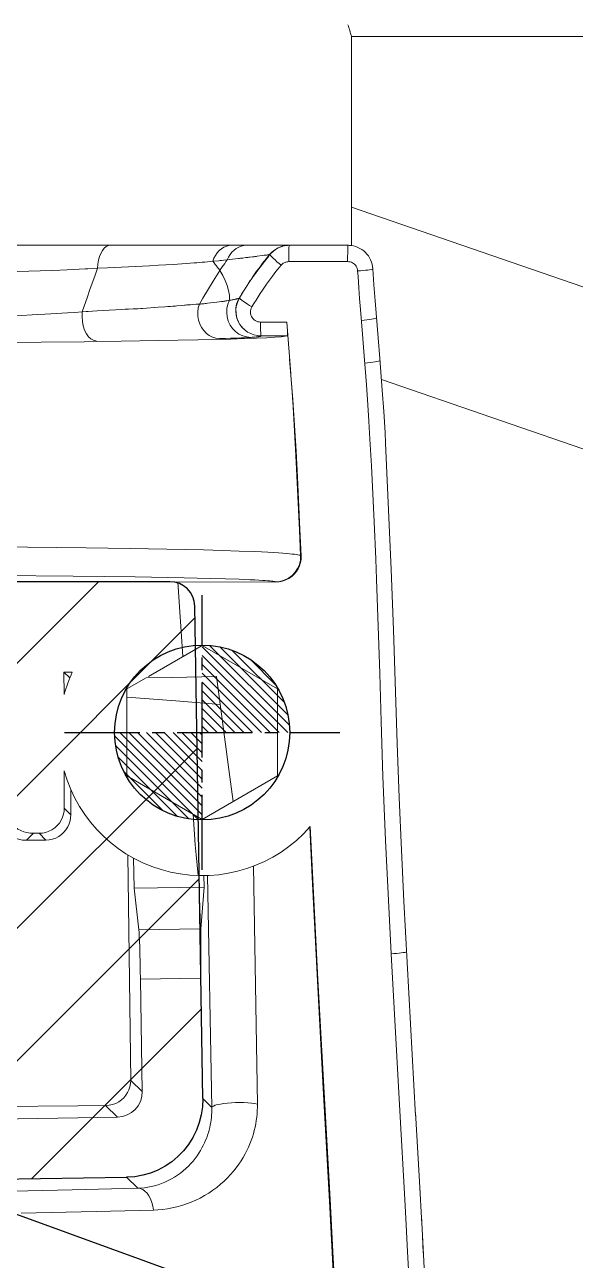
# Model space of a CAD drawing. Header units: inches. Extents: x 160917 to 162189, y -51061 to -50161.
# Drawn here: x 161605.02 to 161616.03, y -50313.28 to -50288.56 of the extents above; entities that cross this region are included whole.
import ezdxf

# ---------------------------------------------------------------- set-up
doc = ezdxf.new("R2010")
doc.units = ezdxf.units.IN
doc.header["$LTSCALE"] = 2
doc.header["$MEASUREMENT"] = 0
doc.linetypes.add('CENTER2', pattern=[1.125, 0.75, -0.125, 0.125, -0.125])
doc.linetypes.add('HIDDEN', pattern=[9.525, 6.35, -3.175])
for name, color, linetype in [('PIN', 4, 'CONTINUOUS'), ('y-cut', 7, 'CONTINUOUS'), ('壓塊', 157, 'CONTINUOUS')]:
    doc.layers.add(name, color=color, linetype=linetype)
for name, color, linetype, lineweight in [('PRODUCT', 1, 'CONTINUOUS', 15), ('截面', 191, 'CONTINUOUS', 15), ('枕位', 75, 'CONTINUOUS', 15)]:
    doc.layers.add(name, color=color, linetype=linetype, lineweight=lineweight)

# ---------------------------------------------------------------- blocks, each defined once
blk = doc.blocks.new('20160823.165622')
at = {"layer": '截面', "linetype": 'Continuous', "ltscale": 0.3}
h = blk.add_hatch(dxfattribs=at)
h.set_pattern_fill('ANSI31', color=256, scale=15, style=0)
h.set_pattern_definition([(45, (-3383.3948, 1002.8706), (-1.3258252, 1.3258252), [])])
h.paths.add_polyline_path([(-73.824, 61.266, 1), (-92.824, 61.266, 1)])
h.paths.add_polyline_path([(-22.197, 84.62, 0.373533), (-22.044, 83.982), (-17.561, 80.78), (-17.398, 80.674), (-17.228, 80.584), (-17.053, 80.509), (-16.871, 80.45), (-16.682, 80.406), (-16.492, 80.379), (-16.3, 80.369), (-16.106, 80.375), (-15.915, 80.399), (-15.727, 80.439), (-15.542, 80.495), (-15.363, 80.567), (-15.192, 80.655), (-15.028, 80.757), (-14.874, 80.873), (-14.732, 81.001), (-14.601, 81.141), (-14.481, 81.295), (-6.885, 91.928), (-6.779, 92.091), (-6.689, 92.26), (-6.615, 92.435), (-6.555, 92.618), (-6.511, 92.807), (-6.484, 92.997), (-6.474, 93.19), (-6.481, 93.384), (-6.504, 93.575), (-6.545, 93.764), (-6.602, 93.95), (-6.674, 94.128), (-6.761, 94.3), (-6.864, 94.465), (-6.98, 94.619), (-7.108, 94.761), (-7.249, 94.893), (-7.403, 95.013), (-12.093, 98.364, 0.382846), (-12.756, 98.29), (-13.983, 96.876), (-15.164, 95.437), (-16.3, 93.973), (-17.39, 92.485), (-18.435, 90.971), (-19.438, 89.428), (-20.4, 87.855), (-21.32, 86.252)])
h.paths.add_polyline_path([(-3.987, 77.836), (-3.979, 77.644), (-3.954, 77.453), (-3.912, 77.264), (-3.854, 77.08), (-3.78, 76.902), (-3.691, 76.73), (-3.588, 76.568), (-3.471, 76.416), (-3.34, 76.274), (-3.199, 76.144), (-3.048, 76.028), (-2.886, 75.925), (-2.714, 75.835), (2.724, 73.299, 0.401701), (3.379, 73.522), (4.215, 75.163), (5.025, 76.816), (5.808, 78.481), (6.564, 80.157), (7.293, 81.844), (7.996, 83.545), (8.673, 85.26), (9.324, 86.988), (9.949, 88.728, 0.385263), (9.688, 89.347), (4.684, 91.68), (4.503, 91.755), (4.32, 91.812), (4.133, 91.854), (3.942, 91.879), (3.748, 91.888), (3.555, 91.879), (3.363, 91.854), (3.173, 91.812), (2.989, 91.754), (2.811, 91.68), (2.638, 91.59), (2.476, 91.487), (2.323, 91.369), (2.18, 91.238), (2.051, 91.097), (1.935, 90.946), (1.832, 90.784), (1.742, 90.612), (-3.779, 78.772), (-3.854, 78.591), (-3.912, 78.408), (-3.953, 78.221), (-3.978, 78.03)])
h.paths.add_polyline_path([(-5.724, 139.049), (-5.562, 128.95), (-5.55, 128.785), (-5.523, 128.627), (-5.479, 128.473), (-5.418, 128.324), (-5.342, 128.179), (-5.252, 128.045), (-5.148, 127.921), (-5.031, 127.808), (-4.904, 127.708), (-4.767, 127.622), (-4.62, 127.551), (-4.469, 127.495), (-4.314, 127.456), (-4.155, 127.434), (-3.99, 127.427), (9.395, 127.642), (9.56, 127.653), (9.718, 127.681), (9.872, 127.725), (10.021, 127.785), (10.166, 127.862), (10.3, 127.951), (10.424, 128.055), (10.537, 128.173), (10.637, 128.3), (10.723, 128.437), (10.794, 128.583), (10.85, 128.735), (10.889, 128.89), (10.911, 129.049), (10.918, 129.214), (10.76, 139.065, 0.409527), (10.26, 139.557), (-5.224, 139.557, 0.418916)])
h.paths.add_polyline_path([(-93.609, 92.793), (-93.598, 92.6), (-93.571, 92.41), (-93.527, 92.221), (-93.467, 92.038), (-93.392, 91.862), (-93.302, 91.692), (-93.196, 91.529), (-87.589, 83.68), (-87.469, 83.527), (-87.339, 83.387), (-87.197, 83.26), (-87.043, 83.144), (-86.879, 83.041), (-86.707, 82.954), (-86.528, 82.882), (-86.342, 82.825), (-86.153, 82.785), (-85.961, 82.761), (-85.766, 82.755), (-85.573, 82.765), (-85.382, 82.792), (-85.193, 82.836), (-85.01, 82.896), (-84.834, 82.971), (-84.665, 83.061), (-84.501, 83.167), (-81.445, 85.35, 0.414214), (-81.213, 86.745), (-88.229, 96.567, 0.414214), (-89.624, 96.799), (-92.686, 94.612), (-92.838, 94.492), (-92.978, 94.362), (-93.105, 94.22), (-93.221, 94.067), (-93.323, 93.903), (-93.411, 93.732), (-93.482, 93.553), (-93.539, 93.367), (-93.579, 93.179), (-93.602, 92.987)])
h.paths.add_polyline_path([(-111.785, 86.571), (-107.088, 75.443, 0.425093), (-105.745, 74.926), (-102.029, 76.658), (-101.856, 76.748), (-101.694, 76.852), (-101.543, 76.968), (-101.401, 77.098), (-101.269, 77.241), (-101.151, 77.394), (-101.048, 77.557), (-100.958, 77.729), (-100.883, 77.908), (-100.825, 78.092), (-100.783, 78.282), (-100.758, 78.473), (-100.75, 78.666), (-100.758, 78.859), (-100.783, 79.05), (-100.825, 79.235), (-100.882, 79.418), (-100.956, 79.597), (-105.034, 88.343), (-105.124, 88.515), (-105.227, 88.677), (-105.343, 88.829), (-105.473, 88.97), (-105.616, 89.102), (-105.769, 89.219), (-105.931, 89.323), (-106.103, 89.412), (-106.281, 89.486), (-106.465, 89.544), (-106.654, 89.586), (-106.845, 89.611), (-107.037, 89.62), (-107.231, 89.611), (-107.421, 89.586), (-107.607, 89.545), (-107.789, 89.487), (-107.969, 89.413), (-111.286, 87.866, 0.403417)])
h.paths.add_polyline_path([(6.029, 102.701), (6.04, 102.519), (6.066, 102.34), (6.108, 102.163), (6.164, 101.988), (6.233, 101.819), (6.317, 101.657), (6.414, 101.501), (6.524, 101.355), (6.645, 101.218), (6.777, 101.091), (6.919, 100.976), (7.07, 100.873), (7.229, 100.783), (7.395, 100.706), (7.565, 100.644), (7.74, 100.596), (7.921, 100.561), (12.733, 99.863, 0.404229), (13.297, 100.269), (13.602, 102.074), (13.869, 103.881), (14.097, 105.692), (14.286, 107.505), (14.436, 109.321), (14.547, 111.142), (14.62, 112.97), (14.653, 114.804), (14.648, 116.644, 0.410269), (14.148, 117.137), (8.99, 117.137), (8.803, 117.129), (8.62, 117.106), (8.441, 117.068), (8.264, 117.014), (8.091, 116.945), (7.925, 116.863), (7.767, 116.767), (7.616, 116.658), (7.476, 116.537), (7.347, 116.404), (7.228, 116.261), (7.122, 116.109), (7.03, 115.948), (6.951, 115.78), (6.887, 115.606), (6.838, 115.43), (6.803, 115.248), (6.784, 115.062), (6.032, 102.885)])
h.paths.add_polyline_path([(-9.989, 114.513), (-9.984, 112.88), (-9.966, 111.248), (-9.933, 109.616), (-9.886, 107.984), (-9.826, 106.353), (-9.751, 104.722), (-9.663, 103.091, 0.356031), (-9.235, 102.625), (-4.838, 101.987), (-4.633, 101.967), (-4.431, 101.966), (-4.231, 101.983), (-4.032, 102.018), (-3.835, 102.073), (-3.646, 102.144), (-3.464, 102.233), (-3.289, 102.339), (-3.126, 102.459), (-2.975, 102.594), (-2.835, 102.744), (-2.711, 102.904), (-2.603, 103.075), (-2.509, 103.256), (-2.434, 103.444), (-2.376, 103.636), (-2.336, 103.834), (-2.313, 104.038), (-1.58, 115.926), (-1.577, 116.128), (-1.592, 116.327), (-1.625, 116.522), (-1.675, 116.716), (-1.743, 116.905), (-1.828, 117.086), (-1.929, 117.259), (-2.046, 117.424), (-2.176, 117.576), (-2.32, 117.715), (-2.477, 117.842), (-2.643, 117.954), (-2.819, 118.049), (-3.004, 118.129), (-3.194, 118.191), (-3.387, 118.236), (-3.584, 118.263), (-3.787, 118.273), (-9.457, 118.273, 0.408821), (-9.957, 117.782), (-9.98, 116.147)])
h.paths.add_polyline_path([(-117.289, 114.429), (-117.278, 113.089), (-117.245, 111.75), (-117.188, 110.413), (-117.108, 109.078), (-117.005, 107.746), (-116.879, 106.413), (-116.73, 105.082), (-116.557, 103.75), (-116.36, 102.42, 0.411006), (-115.229, 101.585), (-112.19, 102.026), (-112.009, 102.06), (-111.833, 102.108), (-111.663, 102.171), (-111.498, 102.247), (-111.338, 102.338), (-111.187, 102.441), (-111.045, 102.556), (-110.912, 102.683), (-110.791, 102.82), (-110.682, 102.967), (-110.585, 103.122), (-110.501, 103.285), (-110.431, 103.453), (-110.375, 103.628), (-110.334, 103.806), (-110.308, 103.984), (-110.297, 104.166), (-110.3, 104.35), (-110.855, 113.353), (-110.875, 113.54), (-110.91, 113.721), (-110.959, 113.898), (-111.023, 114.071), (-111.102, 114.24), (-111.194, 114.4), (-111.3, 114.552), (-111.418, 114.696), (-111.548, 114.828), (-111.688, 114.949), (-111.839, 115.059), (-111.997, 115.155), (-112.162, 115.237), (-112.335, 115.306), (-112.512, 115.359), (-112.691, 115.397), (-112.874, 115.42), (-113.061, 115.428), (-116.289, 115.428, 0.41394)])
h.paths.add_polyline_path([(-99.071, 114.42), (-99.068, 114.217), (-98.561, 105.996), (-98.539, 105.794), (-98.5, 105.598), (-98.443, 105.408), (-98.369, 105.222), (-98.277, 105.042), (-98.171, 104.872), (-98.049, 104.712), (-97.911, 104.563), (-97.762, 104.428), (-97.601, 104.307), (-97.429, 104.2), (-97.249, 104.11), (-97.061, 104.038), (-96.867, 103.982), (-96.67, 103.944), (-96.472, 103.924), (-96.272, 103.923), (-96.07, 103.939), (-93.042, 104.307, 0.379232), (-92.163, 105.3), (-92.163, 115.564, 0.414214), (-93.163, 116.564), (-96.863, 116.564), (-97.065, 116.555), (-97.262, 116.528), (-97.455, 116.483), (-97.644, 116.421), (-97.829, 116.341), (-98.005, 116.246), (-98.172, 116.134), (-98.329, 116.007), (-98.473, 115.868), (-98.603, 115.716), (-98.72, 115.551), (-98.821, 115.378), (-98.905, 115.196), (-98.974, 115.007), (-99.024, 114.813), (-99.057, 114.618)])
at = {"layer": 'y-cut', "linetype": 'ByBlock'}
for p, q in [((10.26, 139.557), (-5.224, 139.557)), ((10.918, 129.214), (10.76, 139.065)), ((-3.99, 127.427), (9.395, 127.642))]:
    blk.add_line(p, q, dxfattribs=at)
blk.add_lwpolyline([(10.918, 129.214), (10.911, 129.049), (10.889, 128.89), (10.85, 128.735), (10.794, 128.583), (10.723, 128.437), (10.637, 128.3), (10.537, 128.173), (10.424, 128.055), (10.3, 127.951), (10.166, 127.862), (10.021, 127.785), (9.872, 127.725), (9.718, 127.681), (9.56, 127.653), (9.395, 127.642)], dxfattribs=at)
blk.add_arc((10.26, 139.057), 0.5, 0.9183, 90, dxfattribs=at)

msp = doc.modelspace()

# ---------------------------------------------------------------- hatches: boundary and pattern name
at = {"layer": 'PIN', "linetype": 'Continuous'}
h = msp.add_hatch(dxfattribs=at)
h.set_pattern_fill('ANSI31', color=256, angle=90, style=0)
h.set_pattern_definition([(135, (161813.85077, -50316.9644), (-0.08838835, -0.08838835), [])])
h.paths.add_polyline_path([(161608.569, -50302.725), (161606.819, -50302.725, 0.414214), (161608.569, -50304.475)])
h.paths.add_polyline_path([(161608.569, -50300.975), (161608.569, -50302.725), (161610.319, -50302.725, 0.414214)])

# ---------------------------------------------------------------- linework, layer by layer
at = {"layer": 'PIN', "linetype": 'CENTER2'}
for p, q in [((161608.569, -50305.475), (161608.569, -50299.975)), ((161605.819, -50302.725), (161611.319, -50302.725))]:
    msp.add_line(p, q, dxfattribs=at)
at = {"layer": 'PIN', "linetype": 'Continuous'}
msp.add_circle((161608.569, -50302.725), 1.75, dxfattribs=at)
at = {"layer": 'PRODUCT', "linetype": 'ByBlock'}
for p, q in [((161590.185, -50292.976), (161611.435, -50292.976)), ((161609.992, -50293.088), (161610.031, -50293.059)), ((161611.533, -50292.98), (161611.551, -50292.981)), ((161611.64, -50293.003), (161611.682, -50293.019)), ((161608.248, -50293.342), (161607.988, -50293.359)), ((161608.407, -50293.331), (161608.248, -50293.342)), ((161608.903, -50293.286), (161608.781, -50293.298)), ((161609.07, -50293.267), (161609, -50293.276)), ((161609.173, -50293.256), (161609.07, -50293.267)), ((161609.294, -50293.243), (161609.173, -50293.256)), ((161609.44, -50293.224), (161609.378, -50293.233)), ((161609.888, -50293.198), (161609.93, -50293.157)), ((161609.93, -50293.157), (161609.93, -50293.157)), ((161610.3, -50293.304), (161611.476, -50293.303)), ((161611.891, -50293.191), (161611.915, -50293.229)), ((161605.333, -50293.488), (161604.653, -50293.509)), ((161605.58, -50293.479), (161605.333, -50293.488)), ((161605.871, -50293.466), (161605.58, -50293.479)), ((161606.474, -50293.438), (161606.426, -50293.577)), ((161606.679, -50293.426), (161606.474, -50293.438)), ((161606.816, -50293.419), (161606.679, -50293.426)), ((161607.516, -50293.385), (161606.816, -50293.419)), ((161607.696, -50293.375), (161607.516, -50293.385)), ((161607.988, -50293.359), (161607.696, -50293.375)), ((161609.573, -50293.618), (161609.615, -50293.557)), ((161611.676, -50293.491), (161611.684, -50293.603)), ((161611.975, -50293.4), (161611.98, -50293.445)), ((161611.98, -50293.445), (161612.002, -50293.765)), ((161609.354, -50293.956), (161609.436, -50293.834)), ((161609.398, -50293.886), (161609.441, -50293.817)), ((161609.485, -50293.749), (161609.529, -50293.683)), ((161611.684, -50293.603), (161611.699, -50293.825)), ((161611.699, -50293.825), (161611.715, -50294.045)), ((161612.002, -50293.765), (161612.027, -50294.088)), ((161606.274, -50294.008), (161606.169, -50294.31)), ((161609.064, -50294.086), (161609.086, -50294.082)), ((161609.231, -50294.057), (161609.238, -50294.055)), ((161609.268, -50294.048), (161609.273, -50294.047)), ((161609.28, -50294.089), (161609.312, -50294.026)), ((161609.286, -50294.086), (161609.314, -50294.033)), ((161609.312, -50294.026), (161609.371, -50293.939)), ((161611.715, -50294.045), (161611.733, -50294.263)), ((161612.027, -50294.088), (161612.089, -50294.826)), ((161605.545, -50294.35), (161605.875, -50294.328)), ((161606.288, -50294.302), (161606.375, -50294.296)), ((161606.708, -50294.277), (161606.96, -50294.262)), ((161606.96, -50294.262), (161607.03, -50294.258)), ((161607.03, -50294.258), (161607.096, -50294.255)), ((161607.879, -50294.205), (161607.932, -50294.201)), ((161607.932, -50294.201), (161607.984, -50294.197)), ((161608.378, -50294.163), (161608.446, -50294.158)), ((161608.446, -50294.158), (161608.512, -50294.154)), ((161608.796, -50294.123), (161608.863, -50294.114)), ((161609.549, -50294.235), (161609.562, -50294.208)), ((161611.733, -50294.263), (161611.775, -50294.756)), ((161604.858, -50294.386), (161605.278, -50294.365)), ((161605.278, -50294.365), (161605.42, -50294.357)), ((161605.42, -50294.357), (161605.545, -50294.35)), ((161610.259, -50294.513), (161609.735, -50294.514)), ((161610.343, -50295.549), (161610.259, -50294.513)), ((161609.136, -50294.838), (161609.26, -50294.833)), ((161609.26, -50294.833), (161609.345, -50294.829)), ((161609.345, -50294.829), (161609.426, -50294.826)), ((161609.426, -50294.826), (161609.467, -50294.823)), ((161609.467, -50294.823), (161609.492, -50294.822)), ((161609.538, -50294.745), (161609.477, -50294.712)), ((161609.492, -50294.822), (161609.514, -50294.821)), ((161609.514, -50294.821), (161609.535, -50294.819)), ((161609.535, -50294.819), (161609.566, -50294.817)), ((161609.566, -50294.817), (161609.595, -50294.815)), ((161609.595, -50294.815), (161609.613, -50294.813)), ((161609.613, -50294.813), (161609.63, -50294.812)), ((161609.63, -50294.812), (161609.646, -50294.81)), ((161609.653, -50294.81), (161609.66, -50294.809)), ((161609.667, -50294.808), (161609.673, -50294.808)), ((161610.275, -50294.788), (161609.743, -50294.788)), ((161611.775, -50294.756), (161611.809, -50295.186)), ((161612.089, -50294.826), (161612.122, -50295.243)), ((161606.211, -50294.906), (161604.324, -50294.921)), ((161607.691, -50294.885), (161606.211, -50294.906)), ((161608.48, -50294.87), (161607.691, -50294.885)), ((161609.141, -50294.854), (161608.48, -50294.87)), ((161608.912, -50294.845), (161609.034, -50294.841)), ((161609.034, -50294.841), (161609.136, -50294.838)), ((161609.417, -50294.845), (161609.141, -50294.854)), ((161611.809, -50295.186), (161611.853, -50295.77)), ((161612.122, -50295.243), (161612.169, -50295.876)), ((161611.853, -50295.77), (161611.881, -50296.167)), ((161612.169, -50295.876), (161612.197, -50296.301)), ((161611.881, -50296.167), (161611.902, -50296.494)), ((161611.902, -50296.494), (161611.923, -50296.853)), ((161611.923, -50296.853), (161611.952, -50297.389)), ((161611.952, -50297.389), (161612.007, -50298.508)), ((161612.007, -50298.508), (161612.04, -50299.256)), ((161604.171, -50299.005), (161606.251, -50299.029)), ((161606.251, -50299.029), (161607.129, -50299.043)), ((161607.129, -50299.043), (161608.593, -50299.073)), ((161608.593, -50299.073), (161608.965, -50299.083)), ((161608.965, -50299.083), (161609.307, -50299.094)), ((161612.04, -50299.256), (161612.056, -50299.66)), ((161610.042, -50299.714), (161591.45, -50299.707)), ((161604.499, -50299.584), (161605.987, -50299.597)), ((161605.987, -50299.597), (161607.229, -50299.613)), ((161607.229, -50299.613), (161608.209, -50299.631)), ((161608.085, -50299.713), (161608.182, -50301.207)), ((161608.209, -50299.631), (161608.729, -50299.643)), ((161608.729, -50299.643), (161609.035, -50299.651)), ((161612.056, -50299.66), (161612.118, -50301.544)), ((161608.443, -50301.605), (161608.421, -50300.2)), ((161612.396, -50300.668), (161612.469, -50302.944)), ((161607.494, -50301.605), (161608.569, -50300.984)), ((161608.569, -50300.984), (161610.076, -50301.854)), ((161605.807, -50301.965), (161605.806, -50301.52)), ((161605.806, -50301.52), (161605.97, -50301.52)), ((161605.92, -50301.634), (161605.806, -50301.52)), ((161607.449, -50301.63), (161607.061, -50301.854)), ((161607.968, -50301.622), (161607.449, -50301.63)), ((161608.856, -50301.605), (161607.968, -50301.622)), ((161608.579, -50310.051), (161608.444, -50301.613)), ((161608.856, -50301.605), (161609.103, -50303.465)), ((161607.061, -50301.854), (161607.061, -50303.595)), ((161610.076, -50301.854), (161610.076, -50303.595)), ((161607.061, -50302.019), (161608.039, -50302.094)), ((161608.039, -50302.094), (161608.931, -50302.167)), ((161612.157, -50302.942), (161612.181, -50303.606)), ((161609.103, -50303.465), (161609.187, -50304.108)), ((161605.811, -50304.238), (161605.81, -50303.493)), ((161607.061, -50303.595), (161608.569, -50304.465)), ((161608.569, -50304.465), (161610.076, -50303.595)), ((161612.181, -50303.606), (161612.232, -50304.878)), ((161605.941, -50303.865), (161605.942, -50304.37)), ((161605.811, -50304.238), (161605.942, -50304.37)), ((161608.39, -50304.362), (161608.401, -50304.564)), ((161608.401, -50304.564), (161608.414, -50304.766)), ((161610.718, -50304.618), (161610.765, -50305.622)), ((161610.729, -50304.606), (161610.882, -50307.665)), ((161605.195, -50304.742), (161605.056, -50304.881)), ((161605.446, -50304.878), (161605.056, -50304.881)), ((161605.195, -50304.742), (161605.309, -50304.741)), ((161605.309, -50304.741), (161605.446, -50304.878)), ((161612.232, -50304.878), (161612.347, -50307.153)), ((161607.139, -50309.685), (161607.079, -50305.171)), ((161608.447, -50305.175), (161608.466, -50305.381)), ((161607.198, -50305.24), (161607.208, -50305.841)), ((161608.466, -50305.381), (161608.488, -50305.588)), ((161609.594, -50305.399), (161609.672, -50310.159)), ((161608.604, -50305.589), (161608.608, -50305.818)), ((161608.673, -50305.587), (161608.762, -50310.228)), ((161608.608, -50305.818), (161607.208, -50305.841)), ((161607.304, -50306.673), (161607.208, -50305.841)), ((161608.511, -50305.82), (161608.532, -50306.654)), ((161608.539, -50306.654), (161608.608, -50305.818)), ((161612.6, -50306.101), (161612.835, -50310.397)), ((161607.304, -50306.673), (161608.524, -50306.654)), ((161608.54, -50307.643), (161608.539, -50306.654)), ((161612.347, -50307.153), (161612.518, -50310.292)), ((161607.334, -50307.663), (161608.54, -50307.643)), ((161607.37, -50309.909), (161607.334, -50307.663)), ((161610.882, -50307.665), (161611.128, -50312.067)), ((161607.139, -50309.685), (161607.37, -50309.909)), ((161610.988, -50309.849), (161611.116, -50312.1)), ((161608.579, -50310.051), (161608.573, -50310.213)), ((161608.579, -50310.051), (161608.762, -50310.228)), ((161604.112, -50310.21), (161606.083, -50310.192)), ((161606.083, -50310.192), (161606.637, -50310.189)), ((161606.637, -50310.189), (161606.876, -50310.42)), ((161608.55, -50310.375), (161608.511, -50310.53)), ((161608.572, -50310.216), (161608.55, -50310.375)), ((161612.518, -50310.292), (161612.621, -50312.067)), ((161612.832, -50310.329), (161612.927, -50311.945)), ((161604.112, -50310.464), (161606.876, -50310.42)), ((161608.384, -50310.828), (161608.298, -50310.965)), ((161608.298, -50310.965), (161608.198, -50311.093)), ((161607.961, -50311.313), (161607.826, -50311.404)), ((161607.056, -50311.623), (161593.671, -50311.838)), ((161607.056, -50311.623), (161607.283, -50311.842)), ((161607.533, -50311.54), (161607.377, -50311.584)), ((161605.97, -50311.878), (161603.591, -50311.93)), ((161607.283, -50311.842), (161605.97, -50311.878)), ((161612.912, -50311.706), (161612.958, -50312.559)), ((161611.116, -50312.1), (161611.174, -50313.263)), ((161606.45, -50312.31), (161604.951, -50312.344)), ((161607.593, -50312.279), (161606.45, -50312.31)), ((161612.951, -50312.402), (161613.138, -50316.025)), ((161612.963, -50312.639), (161612.987, -50313.133)), ((161612.675, -50313.113), (161612.823, -50315.942))]:
    msp.add_line(p, q, dxfattribs=at)
for points in [[(161606.738, -50292.976), (161606.694, -50292.983), (161606.652, -50293.003), (161606.612, -50293.037), (161606.575, -50293.082), (161606.543, -50293.139), (161606.516, -50293.204), (161606.495, -50293.277), (161606.481, -50293.356), (161606.474, -50293.438)], [(161609.16, -50292.976), (161609.106, -50292.981), (161609.053, -50292.994), (161609.002, -50293.016), (161608.953, -50293.046), (161608.909, -50293.084), (161608.868, -50293.129), (161608.833, -50293.18), (161608.804, -50293.237), (161608.781, -50293.298)], [(161609.455, -50292.976), (161609.402, -50292.98), (161609.349, -50292.992), (161609.298, -50293.012), (161609.25, -50293.039), (161609.205, -50293.073), (161609.164, -50293.114), (161609.127, -50293.16)], [(161609.923, -50293.156), (161609.956, -50293.12), (161609.992, -50293.088)], [(161609.93, -50293.157), (161609.941, -50293.144), (161609.986, -50293.1), (161610.035, -50293.062)], [(161610.031, -50293.059), (161610.088, -50293.031), (161610.144, -50293.006), (161610.202, -50292.989), (161610.261, -50292.979), (161610.282, -50292.978)], [(161610.073, -50293.034), (161610.118, -50293.013), (161610.164, -50292.997), (161610.211, -50292.986), (161610.259, -50292.979), (161610.307, -50292.976)], [(161610.3, -50293.304), (161610.3, -50293.248), (161610.3, -50293.194), (161610.301, -50293.142), (161610.301, -50293.095), (161610.302, -50293.054), (161610.303, -50293.021), (161610.305, -50292.996), (161610.306, -50292.981), (161610.307, -50292.976)], [(161611.424, -50292.976), (161611.448, -50292.976), (161611.471, -50292.977), (161611.493, -50292.977), (161611.514, -50292.978), (161611.533, -50292.98)], [(161611.476, -50293.303), (161611.476, -50293.248), (161611.476, -50293.194), (161611.477, -50293.142), (161611.477, -50293.095), (161611.478, -50293.054), (161611.479, -50293.021), (161611.481, -50292.996), (161611.482, -50292.981)], [(161611.551, -50292.981), (161611.596, -50292.99), (161611.64, -50293.003)], [(161611.682, -50293.019), (161611.723, -50293.04), (161611.762, -50293.064), (161611.799, -50293.091), (161611.832, -50293.122), (161611.863, -50293.155), (161611.891, -50293.191)], [(161608.566, -50293.318), (161608.46, -50293.327), (161608.407, -50293.331)], [(161608.781, -50293.298), (161608.62, -50293.313), (161608.566, -50293.318)], [(161608.919, -50293.482), (161608.898, -50293.451), (161608.877, -50293.421), (161608.855, -50293.39), (161608.831, -50293.359), (161608.807, -50293.329), (161608.781, -50293.298)], [(161609, -50293.276), (161608.952, -50293.281), (161608.927, -50293.284), (161608.903, -50293.286)], [(161609.07, -50293.267), (161609.044, -50293.304), (161609.018, -50293.34), (161608.993, -50293.376), (161608.968, -50293.411), (161608.943, -50293.447), (161608.919, -50293.482)], [(161609.127, -50293.16), (161609.096, -50293.212), (161609.07, -50293.267)], [(161609.378, -50293.233), (161609.336, -50293.238), (161609.315, -50293.24), (161609.294, -50293.243)], [(161609.436, -50293.834), (161609.504, -50293.729), (161609.574, -50293.624), (161609.648, -50293.519), (161609.726, -50293.413), (161609.811, -50293.304), (161609.9, -50293.193)], [(161609.518, -50293.215), (161609.499, -50293.217), (161609.48, -50293.219), (161609.44, -50293.224)], [(161609.59, -50293.207), (161609.573, -50293.209), (161609.518, -50293.215)], [(161609.655, -50293.199), (161609.624, -50293.203), (161609.607, -50293.205), (161609.59, -50293.207)], [(161609.615, -50293.557), (161609.657, -50293.498), (161609.699, -50293.441), (161609.738, -50293.387), (161609.777, -50293.337), (161609.815, -50293.288), (161609.852, -50293.242), (161609.888, -50293.198)], [(161609.765, -50293.184), (161609.67, -50293.197), (161609.655, -50293.199)], [(161609.818, -50293.176), (161609.805, -50293.178), (161609.765, -50293.184)], [(161609.876, -50293.17), (161609.854, -50293.172), (161609.818, -50293.176)], [(161609.913, -50293.163), (161609.908, -50293.164), (161609.901, -50293.166), (161609.893, -50293.167), (161609.885, -50293.168), (161609.876, -50293.17)], [(161609.93, -50293.157), (161609.93, -50293.157), (161609.929, -50293.158), (161609.927, -50293.159), (161609.925, -50293.16), (161609.922, -50293.161), (161609.918, -50293.162), (161609.918, -50293.162)], [(161610.146, -50293.376), (161610.104, -50293.34), (161610.064, -50293.305), (161610.027, -50293.271), (161609.994, -50293.24), (161609.966, -50293.213), (161609.944, -50293.19), (161609.93, -50293.173), (161609.924, -50293.164)], [(161610.146, -50293.376), (161610.16, -50293.361), (161610.174, -50293.348), (161610.19, -50293.337), (161610.206, -50293.327), (161610.224, -50293.319), (161610.243, -50293.312), (161610.261, -50293.307), (161610.28, -50293.305), (161610.3, -50293.304)], [(161611.476, -50293.303), (161611.502, -50293.305), (161611.527, -50293.31), (161611.55, -50293.318), (161611.573, -50293.328), (161611.594, -50293.342), (161611.614, -50293.358), (161611.631, -50293.377), (161611.646, -50293.397), (161611.658, -50293.419), (161611.667, -50293.442), (161611.673, -50293.466), (161611.676, -50293.491)], [(161611.915, -50293.229), (161611.936, -50293.27), (161611.953, -50293.312), (161611.966, -50293.355), (161611.975, -50293.4)], [(161606.474, -50293.438), (161606.284, -50293.447), (161606.231, -50293.449), (161605.871, -50293.466)], [(161606.426, -50293.577), (161606.325, -50293.862), (161606.274, -50294.008)], [(161608.919, -50293.482), (161608.852, -50293.587), (161608.786, -50293.696)], [(161609.116, -50294.076), (161609.112, -50293.977), (161609.094, -50293.879), (161609.068, -50293.781), (161609.03, -50293.681), (161608.98, -50293.58), (161608.919, -50293.482)], [(161609.894, -50293.701), (161609.933, -50293.647), (161609.971, -50293.596), (161610.008, -50293.548), (161610.044, -50293.502), (161610.079, -50293.457), (161610.113, -50293.415), (161610.146, -50293.376)], [(161611.676, -50293.491), (161611.73, -50293.488), (161611.783, -50293.483), (161611.833, -50293.478), (161611.877, -50293.473), (161611.915, -50293.467), (161611.946, -50293.461), (161611.968, -50293.456), (161611.98, -50293.451)], [(161608.786, -50293.696), (161608.583, -50294.036), (161608.512, -50294.154)], [(161609.562, -50294.208), (161609.604, -50294.14), (161609.645, -50294.073), (161609.687, -50294.007), (161609.729, -50293.942), (161609.771, -50293.878), (161609.813, -50293.816), (161609.854, -50293.757), (161609.894, -50293.701)], [(161608.863, -50294.114), (161608.956, -50294.104), (161608.972, -50294.102), (161608.987, -50294.1), (161609.001, -50294.097), (161609.015, -50294.095), (161609.028, -50294.093), (161609.04, -50294.091), (161609.052, -50294.089), (161609.064, -50294.086)], [(161609.545, -50294.819), (161609.461, -50294.811), (161609.38, -50294.788), (161609.304, -50294.752), (161609.235, -50294.703), (161609.175, -50294.642), (161609.126, -50294.572), (161609.09, -50294.494), (161609.067, -50294.411), (161609.058, -50294.325), (161609.063, -50294.239), (161609.083, -50294.155), (161609.116, -50294.076)], [(161609.086, -50294.082), (161609.106, -50294.078), (161609.116, -50294.076)], [(161609.116, -50294.076), (161609.126, -50294.074), (161609.146, -50294.072)], [(161609.146, -50294.072), (161609.165, -50294.07), (161609.175, -50294.068), (161609.184, -50294.067), (161609.192, -50294.065), (161609.2, -50294.064), (161609.208, -50294.062), (161609.216, -50294.06), (161609.245, -50294.053)], [(161609.324, -50294.564), (161609.289, -50294.502), (161609.263, -50294.436), (161609.247, -50294.367), (161609.24, -50294.297), (161609.243, -50294.226), (161609.257, -50294.156), (161609.28, -50294.089)], [(161609.354, -50294.603), (161609.322, -50294.559), (161609.293, -50294.508), (161609.27, -50294.451), (161609.254, -50294.392), (161609.245, -50294.33), (161609.243, -50294.266), (161609.25, -50294.204), (161609.265, -50294.144), (161609.286, -50294.086)], [(161609.245, -50294.053), (161609.251, -50294.052), (161609.257, -50294.051), (161609.263, -50294.049)], [(161609.263, -50294.049), (161609.278, -50294.046), (161609.283, -50294.045), (161609.287, -50294.044), (161609.291, -50294.043), (161609.294, -50294.042), (161609.297, -50294.041), (161609.3, -50294.041), (161609.303, -50294.04), (161609.305, -50294.039), (161609.305, -50294.039)], [(161609.307, -50294.038), (161609.309, -50294.037), (161609.311, -50294.036), (161609.312, -50294.035), (161609.313, -50294.034), (161609.314, -50294.033)], [(161609.562, -50294.208), (161609.516, -50294.18), (161609.471, -50294.152), (161609.429, -50294.125), (161609.392, -50294.099), (161609.361, -50294.077), (161609.337, -50294.058), (161609.32, -50294.042), (161609.313, -50294.034)], [(161605.875, -50294.328), (161606.017, -50294.32), (161606.169, -50294.31)], [(161606.449, -50294.889), (161606.396, -50294.878), (161606.344, -50294.85), (161606.297, -50294.806), (161606.255, -50294.746), (161606.219, -50294.673), (161606.192, -50294.59), (161606.175, -50294.5), (161606.167, -50294.406), (161606.169, -50294.31)], [(161606.169, -50294.31), (161606.247, -50294.305), (161606.288, -50294.302)], [(161606.375, -50294.296), (161606.467, -50294.291), (161606.708, -50294.277)], [(161607.096, -50294.255), (161607.191, -50294.25), (161607.222, -50294.249), (161607.253, -50294.248), (161607.283, -50294.246), (161607.344, -50294.243)], [(161607.344, -50294.243), (161607.373, -50294.241), (161607.689, -50294.218)], [(161607.689, -50294.218), (161607.825, -50294.209), (161607.879, -50294.205)], [(161607.984, -50294.197), (161608.01, -50294.195), (161608.036, -50294.192), (161608.062, -50294.19), (161608.164, -50294.18)], [(161608.164, -50294.18), (161608.213, -50294.175), (161608.238, -50294.173), (161608.262, -50294.171)], [(161608.262, -50294.171), (161608.309, -50294.167), (161608.332, -50294.166), (161608.378, -50294.163)], [(161608.912, -50294.845), (161608.842, -50294.837), (161608.775, -50294.817), (161608.71, -50294.784), (161608.652, -50294.74), (161608.6, -50294.685), (161608.556, -50294.621), (161608.522, -50294.55), (161608.498, -50294.473), (161608.484, -50294.393), (161608.482, -50294.312), (161608.491, -50294.231), (161608.512, -50294.154)], [(161608.512, -50294.154), (161608.533, -50294.152), (161608.556, -50294.15), (161608.579, -50294.148), (161608.602, -50294.146), (161608.626, -50294.144), (161608.65, -50294.141), (161608.675, -50294.138), (161608.796, -50294.123)], [(161609.629, -50294.483), (161609.605, -50294.466), (161609.585, -50294.446), (161609.568, -50294.424), (161609.554, -50294.399), (161609.543, -50294.373), (161609.537, -50294.345), (161609.534, -50294.317), (161609.535, -50294.288), (161609.54, -50294.261), (161609.549, -50294.235)], [(161609.477, -50294.712), (161609.418, -50294.67), (161609.367, -50294.62), (161609.324, -50294.564)], [(161609.735, -50294.514), (161609.707, -50294.511), (161609.679, -50294.506), (161609.653, -50294.496), (161609.629, -50294.483)], [(161609.735, -50294.514), (161609.736, -50294.562), (161609.736, -50294.608), (161609.737, -50294.651), (161609.737, -50294.69), (161609.738, -50294.724), (161609.739, -50294.751), (161609.74, -50294.771), (161609.742, -50294.783), (161609.743, -50294.788)], [(161611.751, -50294.48), (161611.806, -50294.475), (161611.859, -50294.469), (161611.908, -50294.463), (161611.953, -50294.457), (161611.991, -50294.45), (161612.022, -50294.443), (161612.044, -50294.437), (161612.056, -50294.431), (161612.056, -50294.431)], [(161609.477, -50294.712), (161609.46, -50294.701), (161609.425, -50294.675), (161609.389, -50294.642), (161609.354, -50294.603)], [(161610.275, -50294.788), (161610.23, -50294.798), (161610.145, -50294.808), (161610.021, -50294.818), (161609.858, -50294.827), (161609.656, -50294.836), (161609.417, -50294.845)], [(161609.743, -50294.788), (161609.673, -50294.783), (161609.604, -50294.769), (161609.538, -50294.745)], [(161609.68, -50294.807), (161609.685, -50294.806), (161609.691, -50294.805), (161609.697, -50294.805), (161609.702, -50294.804)], [(161609.702, -50294.804), (161609.707, -50294.803), (161609.712, -50294.803), (161609.716, -50294.802), (161609.72, -50294.801), (161609.724, -50294.801), (161609.728, -50294.8), (161609.731, -50294.799), (161609.733, -50294.798), (161609.736, -50294.798), (161609.738, -50294.797), (161609.74, -50294.796), (161609.742, -50294.795), (161609.743, -50294.795), (161609.744, -50294.794), (161609.745, -50294.793), (161609.745, -50294.793), (161609.745, -50294.792), (161609.745, -50294.791), (161609.745, -50294.79), (161609.745, -50294.79), (161609.744, -50294.789), (161609.743, -50294.788)], [(161610.277, -50294.78), (161610.277, -50294.767), (161610.276, -50294.749), (161610.275, -50294.726), (161610.273, -50294.699), (161610.266, -50294.596)], [(161610.275, -50294.788), (161610.276, -50294.788), (161610.276, -50294.787), (161610.276, -50294.786), (161610.277, -50294.784), (161610.277, -50294.782), (161610.277, -50294.78)], [(161610.472, -50297.617), (161610.445, -50297.099), (161610.415, -50296.583), (161610.382, -50296.067), (161610.315, -50295.253)], [(161611.821, -50295.333), (161611.875, -50295.328), (161611.928, -50295.323), (161611.978, -50295.317), (161612.023, -50295.311), (161612.061, -50295.305), (161612.092, -50295.298), (161612.114, -50295.292), (161612.126, -50295.287)], [(161610.351, -50295.731), (161610.384, -50296.212), (161610.414, -50296.697), (161610.441, -50297.186)], [(161612.197, -50296.301), (161612.223, -50296.725), (161612.235, -50296.936)], [(161612.235, -50296.936), (161612.348, -50299.465), (161612.396, -50300.668)], [(161610.441, -50297.186), (161610.513, -50298.678), (161610.535, -50299.184)], [(161610.545, -50299.191), (161610.523, -50298.664), (161610.472, -50297.617)], [(161609.307, -50299.094), (161609.616, -50299.105), (161609.755, -50299.112), (161609.882, -50299.118), (161609.995, -50299.124), (161610.095, -50299.131), (161610.181, -50299.137), (161610.254, -50299.143), (161610.316, -50299.148), (161610.369, -50299.154), (161610.414, -50299.159), (161610.451, -50299.164), (161610.48, -50299.169), (161610.504, -50299.174), (161610.522, -50299.179), (161610.535, -50299.184)], [(161610.535, -50299.184), (161610.531, -50299.274), (161610.511, -50299.362), (161610.475, -50299.445), (161610.426, -50299.52), (161610.364, -50299.586), (161610.291, -50299.639), (161610.21, -50299.678), (161610.123, -50299.702), (161610.033, -50299.71)], [(161610.042, -50299.714), (161610.11, -50299.709), (161610.176, -50299.696), (161610.241, -50299.673), (161610.302, -50299.642), (161610.358, -50299.603), (161610.408, -50299.556), (161610.451, -50299.505), (161610.486, -50299.448), (161610.514, -50299.388), (161610.533, -50299.324), (161610.544, -50299.258), (161610.545, -50299.191)], [(161610.535, -50299.184), (161610.537, -50299.186), (161610.54, -50299.187), (161610.542, -50299.188), (161610.543, -50299.189), (161610.544, -50299.19), (161610.545, -50299.191)], [(161609.035, -50299.651), (161609.306, -50299.66), (161609.424, -50299.664), (161609.529, -50299.669), (161609.621, -50299.673), (161609.702, -50299.678), (161609.771, -50299.682), (161609.829, -50299.686), (161609.879, -50299.689), (161609.921, -50299.693), (161609.955, -50299.697), (161609.983, -50299.7), (161610.005, -50299.704), (161610.022, -50299.707), (161610.033, -50299.71)], [(161610.033, -50299.71), (161610.035, -50299.711), (161610.037, -50299.711), (161610.039, -50299.712), (161610.04, -50299.713), (161610.041, -50299.713), (161610.042, -50299.714)], [(161612.118, -50301.544), (161612.144, -50302.503), (161612.157, -50302.942)], [(161612.469, -50302.944), (161612.507, -50304.028), (161612.551, -50305.081), (161612.6, -50306.101)], [(161605.195, -50304.742), (161605.129, -50304.738), (161605.064, -50304.727), (161605.002, -50304.71), (161604.942, -50304.686), (161604.886, -50304.656), (161604.835, -50304.622), (161604.788, -50304.583), (161604.746, -50304.541), (161604.708, -50304.494), (161604.675, -50304.442), (161604.646, -50304.387), (161604.623, -50304.328), (161604.607, -50304.267), (161604.596, -50304.203), (161604.593, -50304.138)], [(161604.45, -50304.281), (161604.455, -50304.358), (161604.47, -50304.434), (161604.494, -50304.508), (161604.528, -50304.578), (161604.572, -50304.644), (161604.623, -50304.703), (161604.682, -50304.755), (161604.748, -50304.799), (161604.819, -50304.835), (161604.895, -50304.861), (161604.975, -50304.876), (161605.056, -50304.881)], [(161605.811, -50304.238), (161605.807, -50304.3), (161605.796, -50304.361), (161605.776, -50304.422), (161605.749, -50304.481), (161605.713, -50304.536), (161605.671, -50304.587), (161605.621, -50304.632), (161605.566, -50304.671), (161605.506, -50304.701), (161605.442, -50304.723), (161605.377, -50304.737), (161605.309, -50304.741)], [(161605.446, -50304.878), (161605.513, -50304.873), (161605.578, -50304.858), (161605.641, -50304.836), (161605.701, -50304.805), (161605.755, -50304.766), (161605.804, -50304.721), (161605.846, -50304.67), (161605.881, -50304.614), (161605.908, -50304.555), (161605.927, -50304.494), (161605.939, -50304.432), (161605.942, -50304.37)], [(161608.414, -50304.766), (161608.429, -50304.97), (161608.447, -50305.175)], [(161610.765, -50305.622), (161610.873, -50307.694), (161610.988, -50309.849)], [(161612.347, -50307.153), (161612.402, -50307.15), (161612.455, -50307.146), (161612.505, -50307.141), (161612.549, -50307.136), (161612.588, -50307.13), (161612.619, -50307.124), (161612.641, -50307.118), (161612.654, -50307.112), (161612.655, -50307.11)], [(161606.637, -50310.189), (161606.708, -50310.183), (161606.775, -50310.169), (161606.84, -50310.146), (161606.9, -50310.114), (161606.954, -50310.076), (161607.003, -50310.032), (161607.044, -50309.983), (161607.078, -50309.929), (161607.105, -50309.872), (161607.124, -50309.812), (161607.136, -50309.749), (161607.139, -50309.685)], [(161609.672, -50310.159), (161609.672, -50310.223), (161609.67, -50310.288), (161609.666, -50310.353), (161609.659, -50310.42), (161609.65, -50310.487), (161609.639, -50310.554), (161609.626, -50310.621), (161609.61, -50310.688), (161609.592, -50310.754), (161609.571, -50310.821), (161609.548, -50310.888), (161609.522, -50310.955), (161609.493, -50311.022), (161609.462, -50311.09), (161609.427, -50311.158), (161609.388, -50311.226), (161609.346, -50311.295), (161609.3, -50311.364), (161609.25, -50311.432), (161609.195, -50311.501), (161609.137, -50311.569), (161609.074, -50311.636), (161609.007, -50311.701), (161608.937, -50311.765), (161608.862, -50311.826), (161608.784, -50311.884), (161608.702, -50311.939), (161608.618, -50311.991), (161608.53, -50312.039), (161608.44, -50312.083), (161608.348, -50312.122), (161608.254, -50312.157), (161608.16, -50312.188), (161608.064, -50312.214), (161607.968, -50312.236), (161607.872, -50312.253), (161607.778, -50312.266), (161607.685, -50312.274), (161607.593, -50312.279)], [(161609.672, -50310.159), (161609.617, -50310.149), (161609.553, -50310.14), (161609.481, -50310.134), (161609.402, -50310.13), (161609.32, -50310.128), (161609.237, -50310.13), (161609.154, -50310.133), (161609.074, -50310.139), (161608.999, -50310.148), (161608.932, -50310.158), (161608.874, -50310.17), (161608.827, -50310.183), (161608.792, -50310.198), (161608.77, -50310.213), (161608.762, -50310.228)], [(161608.762, -50310.228), (161608.762, -50310.277), (161608.761, -50310.326), (161608.758, -50310.375), (161608.754, -50310.426), (161608.748, -50310.477), (161608.74, -50310.528), (161608.731, -50310.578), (161608.72, -50310.629), (161608.707, -50310.68), (161608.693, -50310.73), (161608.677, -50310.781), (161608.659, -50310.832), (161608.638, -50310.883), (161608.616, -50310.935), (161608.591, -50310.986), (161608.564, -50311.038), (161608.534, -50311.091), (161608.502, -50311.143), (161608.466, -50311.195), (161608.428, -50311.247), (161608.386, -50311.299), (161608.342, -50311.35), (161608.294, -50311.4), (161608.243, -50311.448), (161608.19, -50311.494), (161608.134, -50311.539), (161608.075, -50311.581), (161608.014, -50311.621), (161607.952, -50311.657), (161607.887, -50311.691), (161607.821, -50311.721), (161607.754, -50311.748), (161607.686, -50311.772), (161607.618, -50311.792), (161607.549, -50311.809), (161607.481, -50311.822), (161607.414, -50311.832), (161607.348, -50311.839), (161607.283, -50311.842)], [(161608.511, -50310.53), (161608.455, -50310.682), (161608.384, -50310.828)], [(161608.198, -50311.092), (161608.085, -50311.209), (161607.961, -50311.313)], [(161607.379, -50311.584), (161607.221, -50311.611), (161607.056, -50311.623)], [(161607.827, -50311.403), (161607.682, -50311.479), (161607.533, -50311.54)], [(161607.593, -50312.279), (161607.581, -50312.2), (161607.562, -50312.126), (161607.536, -50312.057), (161607.504, -50311.995), (161607.466, -50311.942), (161607.424, -50311.9), (161607.379, -50311.868), (161607.331, -50311.849), (161607.283, -50311.842)], [(161611.128, -50312.067), (161611.19, -50313.241), (161611.251, -50314.433)], [(161612.621, -50312.067), (161612.648, -50312.575), (161612.675, -50313.113)], [(161611.174, -50313.263), (161611.325, -50316.095), (161611.353, -50316.669)]]:
    msp.add_lwpolyline(points, dxfattribs=at)
for centre, radius, start, end in [((161607.921, -50300.208), 0.5, 0.9183, 90), ((161608.569, -50302.725), 2.864, 155.1234, 164.6289), ((161608.569, -50302.725), 2.864, 195.5636, 318.9497)]:
    msp.add_arc(centre, radius, start, end, dxfattribs=at)
for centre, major_axis, ratio, start_param, end_param in [((161607.317, -50307.663), (-0.016, 1.005), 0.017455, -1.570796, -0.174533), ((161606.868, -50309.917), (-0.361, 0.35), 0.999695, 2.356347, 3.926839)]:
    msp.add_ellipse(centre, major_axis=major_axis, ratio=ratio, start_param=start_param, end_param=end_param, dxfattribs=at)
at = {"layer": '壓塊', "color": 153, "linetype": 'HIDDEN', "ltscale": 0.5}
msp.add_lwpolyline([(161586.674, -50314.261), (161571.625, -50355.608, 0.414214), (161576.406, -50365.861), (161589.562, -50370.65, 0.414214), (161599.816, -50365.868), (161614.865, -50324.522, 0.414214), (161610.083, -50314.268), (161596.928, -50309.48, 0.414214)], format="xyb", close=True, dxfattribs=at)
at = {"layer": '枕位', "linetype": 'ByBlock', "ltscale": 0.3}
for p, q in [((161611.551, -50292.981), (161611.552, -50288.801)), ((161611.552, -50288.801), (161616.705, -50288.801)), ((161621.035, -50295.483), (161611.552, -50292.214)), ((161621.126, -50298.756), (161612.154, -50295.663))]:
    msp.add_line(p, q, dxfattribs=at)
msp.add_ellipse((161600.868, -50289.713), major_axis=(10.8, 0), ratio=0.57735, start_param=0.146823, end_param=0.185318, dxfattribs=at)

# ---------------------------------------------------------------- block references
at = {"layer": 'y-cut', "linetype": 'ByBlock'}
msp.add_blockref('20160823.165622', (161597.661, -50439.265), dxfattribs=at)

doc.saveas('drawing.dxf')
